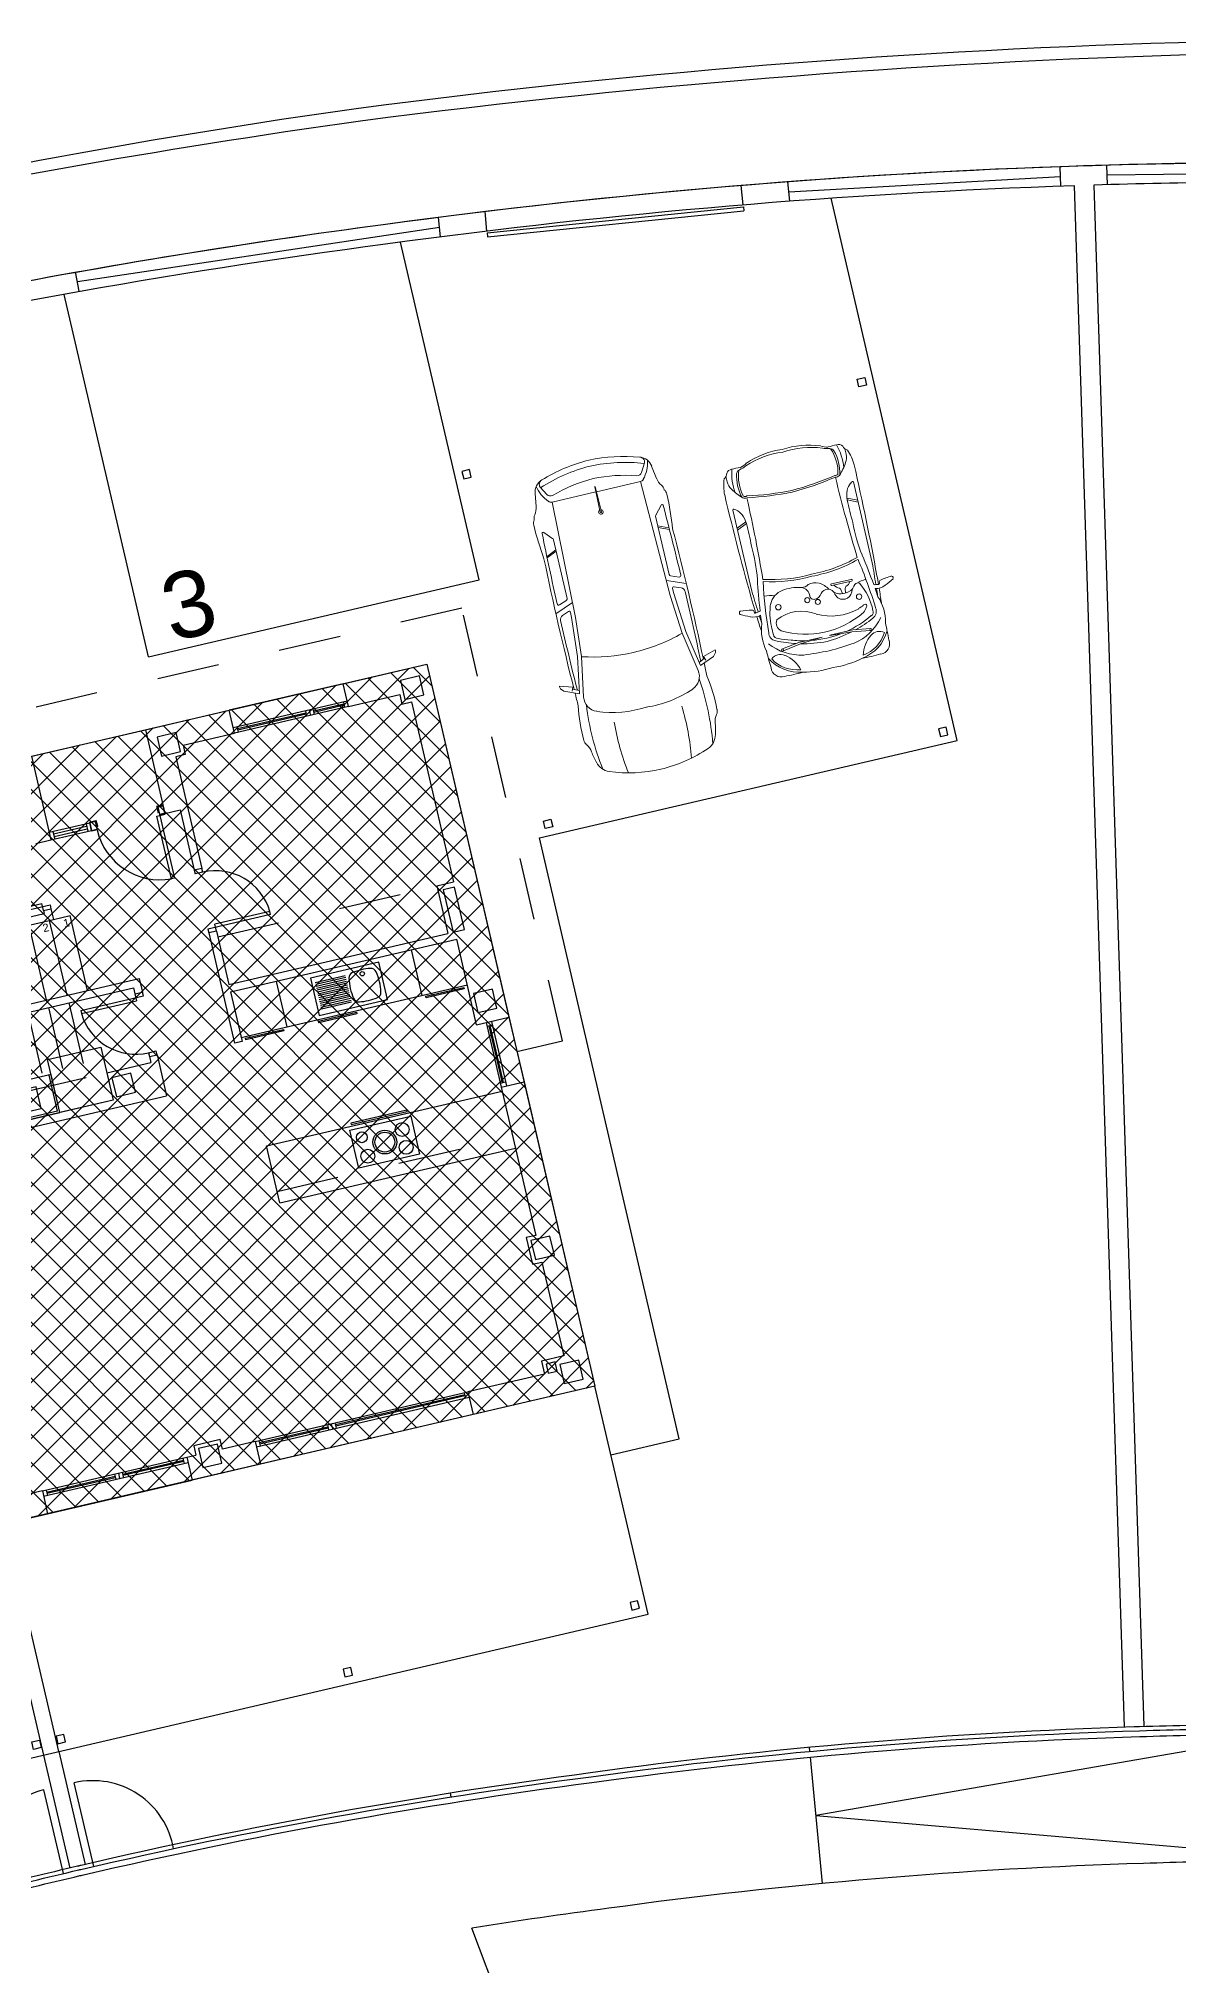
# Model space of a CAD drawing. Header units: millimetres. Extents: x 441061 to 442903, y 4515148 to 4515613.
# Drawn here: x 442386.462 to 442388.288, y 4515547.653 to 4515550.739 of the extents above; entities that cross this region are included whole.
import ezdxf
from ezdxf.enums import TextEntityAlignment as Align

# ---------------------------------------------------------------- set-up
doc = ezdxf.new("R2010")
doc.units = ezdxf.units.MM
doc.linetypes.add('CONTINUA', pattern=[0])
doc.linetypes.add('RAYITAS', pattern=[0.375, 0.25, -0.125])
for name, color, linetype in [('01_mono BAJA', 2, 'Continuous'), ('01_piscinas', 254, 'Continuous'), ('01_proyección', 4, 'RAYITAS'), ('01_ventanas', 2, 'Continuous')]:
    doc.layers.add(name, color=color, linetype=linetype)
doc.layers.add('01_muebles_B', color=254, linetype='Continuous', lineweight=5)
doc.styles.add('Estilo1', font='swissel.ttf')
doc.styles.add('NIEVES2', font='sanss___.ttf')

# ---------------------------------------------------------------- blocks, each defined once
blk = doc.blocks.new('A$C6A825EFA')
at = {"layer": '01_mono BAJA', "color": 254}
for p, q in [((10.5, 12.5, 0), (10.5, 11.4, 0)), ((10.5, 12.5, 0), (12, 12.5, 0)), ((12, 12.5, 0), (13.1, 12.5, 0)), ((12, 12.5, 0), (12, 11.4, 0)), ((13.1, 12.2, 0), (13.1, 12.5, 0)), ((14.6, 12.5, 0), (13.1, 12.5, 0)), ((14.6, 12.5, 0), (15.7, 12.5, 0)), ((14.6, 12.2, 0), (14.6, 12.5, 0)), ((15.7, 12.5, 0), (15.7, 7.855, 0)), ((12.425, 12.2, 0), (13.1, 12.2, 0)), ((12.425, 12.2), (12.425, 12.075)), ((14.6, 12.27, 0), (13.1, 12.27, 0)), ((14.6, 12.2, 0), (13.1, 12.2, 0)), ((13.15, 12.27, 0), (13.15, 12.2, 0)), ((14.05, 12.242, 0), (13.15, 12.242, 0)), ((14.05, 12.228, 0), (13.15, 12.228, 0)), ((14.05, 12.27, 0), (14.05, 12.2, 0)), ((14.1, 12.27, 0), (14.1, 12.2, 0)), ((14.15, 12.27, 0), (14.15, 12.2, 0)), ((14.55, 12.242, 0), (14.15, 12.242, 0)), ((14.55, 12.228, 0), (14.15, 12.228, 0)), ((14.55, 12.27, 0), (14.55, 12.2, 0)), ((14.6, 12.2, 0), (15.275, 12.2, 0)), ((15.275, 12.2), (15.275, 12.075)), ((15.325, 12.2, 0), (15.325, 12.125, 0)), ((15.325, 12.125, 0), (15.4, 12.125, 0)), ((12.3, 12.075, 0), (12.3, 10.606, 0)), ((12.425, 12.075), (12.3, 12.075)), ((15.275, 12.075), (15.4, 12.075)), ((15.4, 12.075, 0), (15.4, 9.705, 0)), ((10.3, 11.4, 0), (10.5, 11.4, 0)), ((10.5, 11.5, 0), (11.035, 11.5, 0)), ((10.5, 11.4, 0), (11.035, 11.4, 0)), ((10.55, 11.5, 0), (10.55, 11.4, 0)), ((10.55, 11.467, 0), (10.985, 11.467, 0)), ((10.55, 11.433, 0), (10.985, 11.433, 0)), ((10.985, 11.5, 0), (10.985, 11.4, 0)), ((11.035, 11.5, 0), (11.035, 11.4, 0)), ((11.105, 11.43, 0), (11.105, 11.4, 0)), ((11.12, 11.5, 0), (11.12, 11.44, 0)), ((11.915, 11.5, 0), (11.915, 11.44, 0)), ((11.93, 11.43, 0), (11.93, 11.4, 0)), ((11.99, 11.4, 0), (11.93, 11.4, 0)), ((12, 11.4, 0), (12.2, 11.4, 0)), ((12.2, 11.4, 0), (12.2, 10.606, 0)), ((9.476, 10.632, 0), (10.2, 10.632, 0)), ((10.2, 10.541, 0), (10.2, 10.632, 0)), ((8, 10.4, 0), (10.3, 10.4, 0)), ((8.025, 10.5, 0), (10.2, 10.5, 0)), ((9.476, 10.591, 0), (10.3, 10.591, 0)), ((9.98, 9.415, 0), (9.98, 10.4, 0)), ((10.2, 10.541, 0), (10.2, 10.5, 0)), ((10.2, 10.541, 0), (10.3, 10.541, 0)), ((10.25, 9.415, 0), (10.25, 10.4, 0)), ((10.3, 10.591, 0), (10.3, 10.541, 0)), ((10.3, 10.541, 0), (10.3, 10.4, 0)), ((10.3, 10.4, 0), (10.52, 10.4, 0)), ((10.52, 9.415, 0), (10.52, 10.4, 0)), ((12.3, 10.606, 0), (12.2, 10.606, 0)), ((12.2, 10.606, 0), (12.2, 10.556, 0)), ((12.3, 10.556, 0), (12.2, 10.556, 0)), ((12.3, 10.556, 0), (12.3, 10.606, 0)), ((13.024, 9.831, 0), (12.2, 9.831, 0)), ((12.2, 9.831, 0), (12.2, 9.781, 0)), ((12.2, 9.781, 0), (12.2, 8.33, 0)), ((12.3, 9.781, 0), (12.2, 9.781, 0)), ((12.3, 9.781, 0), (12.3, 9.872, 0)), ((13.024, 9.872, 0), (12.3, 9.872, 0)), ((12.3, 9.781, 0), (12.3, 9.08, 0)), ((13.024, 9.831, 0), (13.024, 9.872, 0)), ((15.18, 9.705, 0), (15.18, 9.08, 0)), ((15.18, 9.705, 0), (15.4, 9.705, 0)), ((8, 9.415, 0), (11.2, 9.415, 0)), ((11.2, 9.415, 0), (11.2, 9.235, 0)), ((11.2, 9.415, 0), (11.2, 9.235, 0)), ((8, 9.315, 0), (11.1, 9.315, 0)), ((10.376, 9.185, 0), (10.376, 9.144, 0)), ((10.376, 9.185, 0), (11.2, 9.185, 0)), ((10.376, 9.144, 0), (11.1, 9.144, 0)), ((11.1, 9.315, 0), (11.1, 9.235, 0)), ((11.1, 9.315, 0), (11.1, 9.235, 0)), ((11.1, 9.235, 0), (11.2, 9.235, 0)), ((11.1, 9.235, 0), (11.1, 9.144, 0)), ((11.2, 9.185, 0), (11.2, 9.235, 0)), ((12.3, 9.08, 0), (15.18, 9.08, 0)), ((12.3, 8.98, 0), (15.275, 8.98, 0)), ((12.3, 8.98, 0), (12.3, 8.33, 0)), ((12.9, 8.98, 0), (12.9, 8.38, 0)), ((13.338, 8.92, 0), (13.338, 8.43, 0)), ((14.238, 8.92, 0), (13.338, 8.92, 0)), ((14.238, 8.43, 0), (14.238, 8.92, 0)), ((14.675, 8.98, 0), (14.675, 8.38, 0)), ((15.275, 7.855, 0), (15.275, 8.98, 0)), ((13.779, 8.85, 0), (13.383, 8.85, 0)), ((13.779, 8.825, 0), (13.383, 8.825, 0)), ((13.779, 8.8, 0), (13.383, 8.8, 0)), ((13.779, 8.775, 0), (13.383, 8.775, 0)), ((13.779, 8.75, 0), (13.383, 8.75, 0)), ((13.779, 8.725, 0), (13.383, 8.725, 0)), ((13.779, 8.7, 0), (13.383, 8.7, 0)), ((13.779, 8.675, 0), (13.383, 8.675, 0)), ((13.779, 8.65, 0), (13.383, 8.65, 0)), ((9.795, 7.995, 0), (9.795, 8.47, 0)), ((11.1, 8.46, 0), (11.1, 8.41, 0)), ((11.1, 8.46, 0), (11.2, 8.46, 0)), ((11.1, 8.41, 0), (11.1, 8.33, 0)), ((11.1, 8.41, 0), (11.2, 8.41, 0)), ((11.2, 8.41, 0), (11.2, 8.46, 0)), ((11.2, 8.41, 0), (11.2, 7.87, 0)), ((13.338, 8.43, 0), (14.238, 8.43, 0)), ((13.779, 8.625, 0), (13.383, 8.625, 0)), ((13.779, 8.6, 0), (13.383, 8.6, 0)), ((13.779, 8.575, 0), (13.383, 8.575, 0)), ((13.779, 8.55, 0), (13.383, 8.55, 0)), ((13.779, 8.525, 0), (13.383, 8.525, 0)), ((13.779, 8.5, 0), (13.383, 8.5, 0)), ((10.52, 8.33, 0), (11.1, 8.33, 0)), ((10.52, 8.33, 0), (10.52, 7.97, 0)), ((12.3, 8.33, 0), (12.2, 8.33, 0)), ((12.3, 8.38, 0), (15.275, 8.38, 0)), ((10.52, 7.97, 0), (8.025, 7.97, 0)), ((9.795, 7.995, 0), (8.925, 7.995, 0)), ((7.975, 7.87, 0), (11.2, 7.87, 0)), ((15.275, 7.855, 0), (15.7, 7.855, 0)), ((15.4, 7.855, 0), (15.4, 7.005, 0)), ((15.47, 7.805, 0), (15.4, 7.805, 0)), ((15.428, 7.055, 0), (15.428, 7.805, 0)), ((15.442, 7.055, 0), (15.442, 7.805, 0)), ((15.47, 7.855, 0), (15.47, 7.005, 0)), ((15.7, 7.855, 0), (15.7, 7.005, 0)), ((12.3, 6.955, 0), (15.4, 6.955, 0)), ((12.3, 6.205, 0), (12.3, 6.955, 0)), ((15.47, 7.055, 0), (15.4, 7.055, 0)), ((15.4, 7.005, 0), (15.7, 7.005, 0)), ((15.4, 7.005, 0), (15.4, 5.055, 0)), ((15.7, 7.005, 0), (15.7, 3, 0)), ((12.3, 6.205, 0), (15.4, 6.205, 0)), ((15.4, 4.705, 0), (15.4, 3.47, 0)), ((15.4, 3.47, 0), (15.105, 3.47, 0)), ((15.105, 3.47, 0), (15.105, 3.3, 0)), ((8.5, 3.3, 0), (8.145, 3.3, 0)), ((8.5, 3.3, 0), (10.4, 3.3, 0)), ((8.5, 3.3, 0), (8.5, 3, 0)), ((8.5, 3.23, 0), (10.4, 3.23, 0)), ((8.55, 3.3, 0), (8.55, 3.23, 0)), ((8.55, 3.272, 0), (9.45, 3.272, 0)), ((8.55, 3.258, 0), (9.45, 3.258, 0)), ((9.45, 3.3, 0), (9.45, 3.23, 0)), ((9.5, 3.3, 0), (9.5, 3.23, 0)), ((9.55, 3.3, 0), (9.55, 3.23, 0)), ((10.35, 3.272, 0), (9.55, 3.272, 0)), ((10.35, 3.258, 0), (9.55, 3.258, 0)), ((10.35, 3.3, 0), (10.35, 3.23, 0)), ((10.4, 3.3, 0), (10.4, 3, 0)), ((10.4, 3.3, 0), (10.52, 3.3, 0)), ((11.3, 3.3, 0), (10.87, 3.3, 0)), ((11.3, 3.3, 0), (11.3, 3, 0)), ((11.3, 3.3, 0), (14.1, 3.3, 0)), ((11.3, 3.23, 0), (14.1, 3.23, 0)), ((11.35, 3.3, 0), (11.35, 3.23, 0)), ((11.35, 3.272, 0), (12.25, 3.272, 0)), ((11.35, 3.258, 0), (12.25, 3.258, 0)), ((12.25, 3.3, 0), (12.25, 3.23, 0)), ((12.3, 3.3, 0), (12.3, 3.23, 0)), ((12.35, 3.3, 0), (12.35, 3.23, 0)), ((14.05, 3.272, 0), (12.35, 3.272, 0)), ((14.05, 3.258, 0), (12.35, 3.258, 0)), ((14.05, 3.3, 0), (14.05, 3.23, 0)), ((15.105, 3.3, 0), (14.1, 3.3, 0)), ((14.1, 3.3, 0), (14.1, 3, 0)), ((7.2, 3, 0), (8.5, 3, 0)), ((7.75, 0, 0), (7.75, 3, 0)), ((7.95, 0, 0), (7.95, 3, 0)), ((8.5, 3, 0), (10.4, 3, 0)), ((11.3, 3, 0), (10.4, 3, 0)), ((14.1, 3, 0), (11.3, 3, 0)), ((15.7, 3, 0), (14.1, 3, 0)), ((15.7, 0, 0), (15.7, 3)), ((0, 0, 0), (15.7, 0, 0))]:
    blk.add_line(p, q, dxfattribs=at)
for points in [[(12.125, 12.125), (12.375, 12.125), (12.375, 12.375), (12.125, 12.375), (12.125, 12.125)], [(15.325, 12.125), (15.575, 12.125), (15.575, 12.375), (15.325, 12.375), (15.325, 12.125)], [(10.57, 8.005), (10.82, 8.005), (10.82, 8.255), (10.57, 8.255), (10.57, 8.005)], [(15.325, 8.005), (15.575, 8.005), (15.575, 8.255), (15.325, 8.255), (15.325, 8.005)], [(15.325, 4.755), (15.575, 4.755), (15.575, 5.005), (15.325, 5.005), (15.325, 4.755)], [(10.57, 3.125), (10.82, 3.125), (10.82, 3.375), (10.57, 3.375), (10.57, 3.125)], [(15.325, 3.125), (15.575, 3.125), (15.575, 3.375), (15.325, 3.375), (15.325, 3.125)], [(11.835, 0.2), (11.735, 0.2), (11.735, 0.1), (11.835, 0.1)]]:
    blk.add_lwpolyline(points, close=True, dxfattribs=at)
at = {"layer": '01_mono BAJA', "color": 254, "elevation": 0}
for points in [[(11.12, 11.51), (11.12, 11.5), (11.035, 11.5), (11.035, 11.51)], [(11.105, 11.4), (11.105, 11.39), (11.035, 11.39), (11.035, 11.4)], [(11.12, 11.44), (11.12, 11.43), (11.105, 11.43), (11.105, 11.44)], [(11.93, 11.39), (11.93, 10.565), (11.89, 10.565), (11.89, 11.39)], [(11.915, 11.51), (11.915, 11.5), (12, 11.5), (12, 11.51)], [(11.915, 11.44), (11.915, 11.43), (11.93, 11.43), (11.93, 11.44)], [(11.93, 11.4), (12, 11.4), (12, 11.5), (11.93, 11.5)], [(11.93, 11.4), (11.93, 11.39), (12, 11.39), (12, 11.4)], [(15.4, 9.635), (15.25, 9.635), (15.25, 9.08), (15.4, 9.08)], [(10.52, 8.67), (10.52, 7.97), (9.82, 7.97), (9.82, 8.67)], [(9.82, 8.47), (8.9, 8.47), (8.9, 7.97), (9.82, 7.97)], [(9.596, 8.363), (9.124, 8.363), (9.124, 8.077), (9.596, 8.077)], [(12.85, 8.36), (12.85, 8.34), (12.35, 8.34), (12.35, 8.36)], [(13.813, 8.36), (13.813, 8.34), (13.313, 8.34), (13.313, 8.36)], [(15.222, 8.36), (15.222, 8.34), (14.722, 8.34), (14.722, 8.36)], [(13.42, 6.975), (14.155, 6.975), (14.155, 6.995), (13.42, 6.995)], [(14.187, 6.408), (13.387, 6.408), (13.388, 6.908), (14.188, 6.908)], [(15.275, 3.42), (15.155, 3.42), (15.155, 3.3), (15.275, 3.3)], [(7.64, 0.2), (7.74, 0.2), (7.74, 0.1), (7.64, 0.1)], [(8.06, 0.2), (7.96, 0.2), (7.96, 0.1), (8.06, 0.1)], [(15.61, 0.2), (15.51, 0.2), (15.51, 0.1), (15.61, 0.1)]]:
    blk.add_lwpolyline(points, close=True, dxfattribs=at)
for points in [[(11.035, 11.4), (11.035, 11.5)], [(11.105, 11.5), (11.105, 11.4)], [(15.4, 5.055), (15.275, 5.055), (15.275, 4.705), (15.4, 4.705)]]:
    blk.add_lwpolyline(points, dxfattribs=at)
at = {"layer": '01_mono BAJA', "color": 254}
blk.add_lwpolyline([(10.87, 3.3), (10.87, 3.425), (10.52, 3.425), (10.52, 3.3)], dxfattribs=at)
for centre, radius in [((13.996, 8.825, 0), 0.0275), ((13.515, 6.785, 0), 0.0693), ((13.788, 6.658, 0), 0.152), ((13.788, 6.658, 0), 0.127), ((14.04, 6.765, 0), 0.089), ((13.535, 6.531, 0), 0.089), ((14.04, 6.531, 0), 0.089)]:
    blk.add_circle(centre, radius, dxfattribs=at)
for centre, radius, start, end in [((11.932, 11.391, 0), 0.827, 180.0495, 267.1144), ((12.3, 9.831, 0), 0.725, 3.2758, 90), ((11.1, 9.185, 0), 0.725, 183.2758, 270), ((14.554, 8.675, 0), 0.75, 169.8852, 190.1148), ((13.889, 8.794, 0), 0.075, 99.0787, 169.8852), ((13.996, 8.127, 0), 0.75, 80.9213, 99.0787), ((14.102, 8.794, 0), 0.075, 10.1148, 80.9213), ((13.438, 8.675, 0), 0.75, 349.8852, 10.1148), ((13.889, 8.557, 0), 0.075, 190.1148, 260.9213), ((13.996, 9.223, 0), 0.75, 260.9213, 279.0787), ((14.102, 8.557, 0), 0.075, 279.0787, 349.8852)]:
    blk.add_arc(centre, radius, start, end, dxfattribs=at)
at = {"layer": '01_proyección', "color": 120, "ltscale": 0.25}
for p, q in [((12.3, 9.705, 0), (15.18, 9.705, 0)), ((9.71, 9.315, 0), (9.71, 8.33, 0)), ((9.98, 9.315, 0), (9.98, 8.33, 0)), ((10.25, 9.315, 0), (10.25, 8.33, 0)), ((10.25, 8.33, 0), (8.025, 8.33, 0)), ((12.3, 6.355, 0), (15.4, 6.355, 0))]:
    blk.add_line(p, q, dxfattribs=at)
at = {"layer": '01_proyección', "color": 120, "ltscale": 0.25, "elevation": 0}
blk.add_lwpolyline([(15.7, 7.405), (16.3, 7.405), (16.3, 13.1), (-0.6, 13.1), (-0.6, 7.405), (0, 7.405)], dxfattribs=at)
at = {"layer": '01_mono BAJA', "color": 254, "style": 'NIEVES2'}
for s, p in [('2', (10.181, 10.268, 0)), ('1', (10.451, 10.268, 0))]:
    blk.add_text(s, height=0.103, rotation=0, dxfattribs=at).set_placement(p, align=Align.CENTER)
blk = doc.blocks.new('A$C0D711DC8')
at = {"layer": '01_muebles_B', "color": 254}
for p, q in [((10.733, 9.894), (9.764, 9.894)), ((10.493, 9.894), (10.545, 9.776)), ((10.515, 9.894), (10.567, 9.778)), ((9.004, 9.693), (9.038, 9.48)), ((9.056, 9.495), (9.026, 9.699)), ((9.038, 9.48), (9.054, 9.218)), ((9.056, 9.218), (9.056, 9.495)), ((9.054, 9.218), (9.056, 9.218)), ((9.038, 8.865), (9.054, 9.127)), ((9.054, 9.127), (9.056, 9.127)), ((9.056, 9.127), (9.056, 8.851)), ((9.004, 8.652), (9.038, 8.865)), ((9.056, 8.851), (9.026, 8.647)), ((9.546, 8.827), (9.494, 8.834)), ((9.546, 8.878), (9.495, 8.871)), ((9.614, 8.734), (9.614, 8.97)), ((9.634, 8.734), (9.634, 8.97)), ((10.493, 8.452), (10.545, 8.569)), ((10.515, 8.452), (10.567, 8.567)), ((10.733, 8.452), (9.764, 8.452))]:
    blk.add_line(p, q, dxfattribs=at)
for centre, radius in [((9.014, 9.701), 0.0121), ((9.51, 9.635), 0.0319), ((9.514, 9.288), 0.0297), ((9.466, 9.173), 0.0297), ((9.014, 8.645), 0.0121), ((9.417, 8.691), 0.0319)]:
    blk.add_circle(centre, radius, dxfattribs=at)
for centre, radius, start, end in [((8.829, 9.758), 0.121, 83.4929, 184.381), ((9.185, 9.462), 0.48, 118.4979, 171.6974), ((9.122, 5.315), 4.571, 90.9016, 93.5003), ((9.178, 9.352), 0.549, 69.8978, 103.4423), ((9.94, 2.874), 7.047, 93.9115, 95.3212), ((9.619, 9.904), 0.16, 152.3452, 197.1649), ((10.167, 9.714), 0.738, 149.7434, 158.9846), ((9.518, 9.909), 0.0131, 69.95, 178.3297), ((9.777, 9.927), 0.273, 183.7214, 196.1025), ((9.94, 2.874), 7.047, 92.7044, 93.5361), ((10.975, -10.424), 20.353, 93.4112, 94.1277), ((9.525, 9.945), 0.0232, 265.4824, 347.7447), ((9.544, 10.069), 0.023, 23.336, 131.4157), ((8.51, 10.147), 1.058, 348.7131, 356.2571), ((10.995, -17.873), 27.82, 90.1403, 92.8584), ((10.691, 9.894), 0.0501, 315.174, 347.3096), ((10.732, 9.885), 0.00831, 343.0311, 79.2932), ((10.906, 9.364), 0.584, 69.532, 87.9675), ((11.059, 9.742), 0.141, 86.8457, 126.696), ((11.101, 8.862), 1.022, 88.2888, 91.9327), ((11.185, 9.948), 0.0842, 206.7402, 257.6517), ((10.942, 9.629), 2.236, 176.9311, 182.7066), ((9.142, 9.497), 0.403, 119.7279, 173.0139), ((8.653, 9.896), 0.361, 284.3027, 324.7225), ((9.503, 9.367), 0.611, 128.6532, 169.9617), ((8.847, 9.764), 0.126, 322.6544, 41.1658), ((10.509, 9.106), 1.518, 154.798, 163.8884), ((9.975, 9.34), 0.903, 155.1761, 164.735), ((10.144, 9.165), 1.038, 151.121, 207.6483), ((9.226, 9.718), 0.0964, 77.7254, 158.9302), ((9.211, 9.707), 0.057, 88.7397, 167.4182), ((9.265, 9.038), 0.727, 86.5634, 94.2004), ((9.314, 9.595), 0.107, 57.3841, 137.6524), ((8.819, 3.701), 6.126, 80.3818, 85.9978), ((9.306, 9.064), 0.701, 67.8757, 89.7559), ((8.958, 9.487), 0.459, 324.9496, 25.463), ((8.751, 3.271), 6.625, 83.7996, 84.6711), ((10.975, -10.424), 20.353, 94.2603, 94.5093), ((8.751, 3.271), 6.625, 80.1778, 83.3742), ((9.473, 9.516), 0.219, 7.735, 63.719), ((9.165, 9.803), 0.511, 341.8582, 355.871), ((11.471, 9.253), 1.7, 163.325, 182.6992), ((11.496, 9.248), 1.7, 163.325, 182.5468), ((12.246, 53.159), 43.488, 266.8642, 267.4858), ((10.175, 11.66), 1.884, 261.0449, 273.0528), ((10.459, 15.409), 5.634, 268.1287, 270.8789), ((12.021, 70.959), 61.269, 268.42618, 268.89057), ((10.529, 10.11), 0.334, 272.7892, 291.8342), ((10.573, 9.974), 0.192, 294.6989, 323.0283), ((14.417, 9.048), 3.64, 169.6671, 178.0415), ((14.417, 9.048), 3.62, 169.6671, 178.0415), ((10.894, 9.715), 0.0607, 143.7564, 193.2967), ((11.29, 9.332), 0.611, 121.0895, 136.7388), ((10.991, 9.25), 0.526, 73.7001, 105.481), ((10.903, 9.711), 0.0495, 146.1855, 196.1005), ((10.991, 9.25), 0.505, 69.1925, 104.8598), ((11.01, 9.2), 0.627, 72.4585, 97.9913), ((11.113, 9.698), 0.062, 14.8998, 65.8723), ((11.135, 9.81), 0.0644, 351.2386, 60.1485), ((11.473, 9.762), 0.303, 189.085, 205.7225), ((10.241, 9.772), 0.959, 355.5054, 1.6982), ((11.352, 9.713), 0.156, 186.0058, 219.1392), ((9.808, 9.261), 1.13, 166.1566, 184.4621), ((17.649, 8.764), 8.777, 175.3636, 177.3327), ((10.509, 9.106), 1.518, 165.717, 177.48), ((10.25, 9.166), 1.218, 160.2257, 168.6391), ((9.185, 9.47), 0.511, 343.3936, 8.525), ((10.256, 9.278), 1.007, 354.015, 20.5105), ((10.287, 9.262), 1.007, 354.9224, 20.5105), ((10.25, 9.166), 1.218, 171.2453, 188.5682), ((9.904, 8.914), 0.65, 151.4841, 196.6746), ((9.552, 9.202), 0.047, 86.7847, 183.1724), ((9.566, 9.362), 0.114, 263.9035, 340.5155), ((9.771, 9.295), 0.101, 164.9008, 216.3288), ((9.538, 9.188), 0.158, 330.3363, 17.3801), ((9.808, 9.085), 1.13, 175.5379, 193.8434), ((17.649, 9.581), 8.777, 182.6673, 184.6364), ((10.509, 9.239), 1.518, 182.52, 194.283), ((9.6, 9.197), 0.0954, 178.5946, 241.3055), ((9.492, 9.055), 0.098, 279.5997, 343.5492), ((9.498, 9.044), 0.0889, 349.0142, 50.9794), ((9.424, 9.265), 0.296, 301.9645, 328.2937), ((9.624, 8.97), 0.0104, 0, 180), ((11.471, 9.093), 1.7, 177.3008, 196.675), ((11.496, 9.097), 1.7, 177.4532, 196.675), ((14.417, 9.297), 3.64, 181.9585, 190.3329), ((14.417, 9.297), 3.62, 181.9585, 190.3329), ((10.256, 9.068), 1.007, 339.4895, 5.985), ((10.287, 9.084), 1.007, 339.4895, 5.0776), ((10.942, 8.716), 2.236, 177.2934, 183.0689), ((9.185, 8.884), 0.48, 188.3026, 241.5021), ((9.142, 8.849), 0.403, 186.9861, 240.2721), ((8.653, 8.449), 0.361, 35.2775, 75.6973), ((9.503, 8.978), 0.611, 190.0383, 231.3468), ((10.509, 9.239), 1.518, 196.1116, 205.202), ((10.25, 9.166), 1.218, 191.3609, 207.4845), ((9.528, 8.859), 0.101, 101.4545, 181.9236), ((9.525, 8.854), 0.0985, 178.6673, 249.1293), ((9.426, 8.595), 0.178, 39.093, 68.893), ((9.686, 8.849), 0.193, 142.3155, 213.2169), ((9.543, 8.902), 0.0241, 275.7304, 333.0283), ((9.543, 8.803), 0.0241, 26.9717, 84.2696), ((9.665, 8.855), 0.106, 119.0162, 160.5033), ((9.665, 8.849), 0.106, 199.4967, 240.9838), ((8.829, 8.587), 0.121, 175.619, 276.5071), ((8.847, 8.581), 0.126, 318.8342, 37.3456), ((9.226, 8.628), 0.0964, 201.0698, 282.2746), ((9.215, 8.619), 0.0486, 198.7488, 279.3616), ((9.25, 9.243), 0.672, 267.6901, 298.2478), ((9.346, 8.77), 0.149, 215.4424, 244.8998), ((8.819, 14.644), 6.126, 274.0022, 279.6182), ((9.507, 8.785), 0.232, 194.2372, 212.2618), ((9.299, 8.649), 0.0212, 220.8304, 310.3789), ((9.285, 8.645), 0.0299, 337.3586, 32.1758), ((8.751, 15.074), 6.625, 276.6258, 279.8222), ((9.532, 8.677), 0.0451, 325.113, 43.0643), ((9.161, 8.546), 0.436, 2.9924, 17.9381), ((9.624, 8.734), 0.0104, 180, 0), ((12.246, -34.814), 43.488, 92.5142, 93.1358), ((10.175, 6.685), 1.884, 86.9472, 98.9551), ((10.459, 2.936), 5.634, 89.1211, 91.8713), ((12.021, -52.613), 61.269, 91.10943, 91.57382), ((10.529, 8.236), 0.334, 68.1658, 87.2108), ((10.573, 8.372), 0.192, 36.9717, 65.3011), ((10.894, 8.63), 0.0607, 166.7033, 216.2436), ((11.29, 9.013), 0.611, 223.2612, 238.9105), ((10.991, 9.095), 0.526, 254.519, 286.2999), ((10.903, 8.634), 0.0495, 163.8995, 213.8145), ((10.991, 9.095), 0.505, 255.1402, 290.8075), ((11.01, 9.145), 0.627, 262.0087, 287.5415), ((11.113, 8.647), 0.062, 294.1277, 345.1002), ((11.135, 8.535), 0.0644, 299.8515, 8.7614), ((11.473, 8.583), 0.303, 154.2775, 170.915), ((11.352, 8.632), 0.156, 140.8608, 173.9942), ((10.241, 8.573), 0.959, 358.3018, 4.4946), ((9.122, 13.031), 4.571, 266.4997, 269.0984), ((9.178, 8.993), 0.549, 256.5577, 290.1022), ((9.94, 15.472), 7.047, 264.6788, 266.0885), ((8.751, 15.074), 6.625, 275.3289, 276.2004), ((10.975, 28.769), 20.353, 265.4907, 265.7397), ((9.619, 8.441), 0.16, 162.8351, 207.6548), ((10.167, 8.631), 0.738, 201.0154, 210.2566), ((9.777, 8.418), 0.273, 163.8975, 176.2786), ((9.518, 8.436), 0.0131, 181.6703, 290.05), ((9.94, 15.472), 7.047, 266.4639, 267.2956), ((10.975, 28.769), 20.353, 265.8723, 266.5888), ((9.525, 8.401), 0.0232, 12.2553, 94.5176), ((8.51, 8.199), 1.058, 3.7429, 11.2869), ((10.995, 36.219), 27.82, 267.1416, 269.8597), ((10.691, 8.451), 0.0501, 12.6904, 44.826), ((10.732, 8.46), 0.00831, 280.7068, 16.9689), ((10.906, 8.982), 0.584, 272.0325, 290.468), ((11.059, 8.603), 0.141, 233.304, 273.1543), ((11.101, 9.484), 1.022, 268.0673, 271.7112), ((11.185, 8.397), 0.0842, 102.3483, 153.2598), ((9.544, 8.277), 0.023, 228.5843, 336.664)]:
    blk.add_arc(centre, radius, start, end, dxfattribs=at)
blk = doc.blocks.new('A$C392252A0')
at = {"layer": '01_muebles_B', "color": 254}
for p, q in [((10.715, 8.129), (10.705, 8.127)), ((10.705, 8.127), (10.752, 7.979)), ((10.738, 8.124), (10.715, 8.129)), ((10.775, 8.091), (10.738, 8.124)), ((10.846, 7.92), (10.775, 8.091)), ((8.605, 7.917), (8.455, 7.893)), ((9.019, 7.811), (8.92, 7.9)), ((9.201, 7.926), (9.149, 7.807)), ((9.219, 7.928), (9.166, 7.807)), ((9.784, 7.911), (9.748, 7.818)), ((9.876, 7.976), (9.791, 7.758)), ((9.913, 7.908), (9.882, 7.828)), ((10.418, 7.844), (10.846, 7.92)), ((10.43, 7.798), (10.894, 7.881)), ((10.752, 7.979), (10.798, 7.995)), ((10.773, 7.987), (10.809, 7.914)), ((8.499, 7.763), (8.397, 7.82)), ((8.599, 7.726), (9.971, 7.763)), ((8.599, 7.725), (8.599, 7.201)), ((9.731, 7.807), (9.031, 7.807)), ((9.898, 7.807), (9.958, 7.808)), ((10.418, 7.844), (9.958, 7.808)), ((10.43, 7.798), (9.971, 7.763)), ((8.839, 7.203), (8.537, 7.2)), ((8.537, 7.2), (8.537, 7.193)), ((8.839, 7.19), (8.537, 7.193)), ((8.599, 6.669), (8.599, 7.193)), ((8.499, 6.631), (8.397, 6.573)), ((8.599, 6.668), (9.971, 6.631)), ((9.019, 6.582), (8.92, 6.494)), ((9.731, 6.587), (9.031, 6.587)), ((9.201, 6.468), (9.149, 6.587)), ((9.219, 6.466), (9.166, 6.587)), ((9.784, 6.482), (9.748, 6.576)), ((9.876, 6.418), (9.791, 6.636)), ((9.913, 6.486), (9.882, 6.565)), ((9.898, 6.587), (9.958, 6.585)), ((10.418, 6.55), (9.958, 6.585)), ((10.43, 6.596), (9.971, 6.631)), ((10.418, 6.55), (10.846, 6.473)), ((10.43, 6.596), (10.894, 6.512)), ((8.605, 6.476), (8.455, 6.5)), ((10.705, 6.267), (10.752, 6.414)), ((10.775, 6.303), (10.738, 6.27)), ((10.752, 6.414), (10.798, 6.398)), ((10.773, 6.407), (10.809, 6.48)), ((10.846, 6.473), (10.775, 6.303)), ((10.715, 6.265), (10.705, 6.267)), ((10.738, 6.27), (10.715, 6.265))]:
    blk.add_line(p, q, dxfattribs=at)
for centre, radius, start, end in [((8.474, 7.733), 0.162, 96.7804, 161.7197), ((8.295, 7.436), 0.435, 49.0196, 78.8841), ((8.586, 8.093), 0.177, 275.9895, 308.6871), ((8.751, 7.888), 0.086, 87.4739, 128.6871), ((8.808, 7.907), 0.086, 87.4739, 128.6871), ((8.809, 4.809), 3.183, 82.5975, 89.9397), ((8.929, 7.908), 0.0124, 91.7937, 220.4777), ((10.022, -29.576), 37.513, 90.3882, 91.6701), ((10.099, -28.508), 36.485, 88.9288, 91.3819), ((9.768, 7.918), 0.0177, 338.7209, 90.3882), ((9.963, 7.889), 0.0531, 90.2143, 158.7209), ((10.099, -28.508), 36.45, 88.8997, 90.2143), ((10.099, -28.508), 36.485, 88.6181, 88.8592), ((10.925, 7.707), 0.177, 21.0532, 100.1701), ((11.3, 6.178), 1.816, 87.2886, 100.1742), ((11.313, 4.914), 2.974, 81.2806, 96.1737), ((11.389, 7.907), 0.086, 51.3129, 92.5261), ((11.554, 8.112), 0.177, 231.3129, 264.0105), ((11.467, 7.285), 0.654, 72.0531, 84.0105), ((11.619, 7.711), 0.203, 22.7994, 75.9629), ((10.216, 7.155), 1.997, 161.6598, 178.7983), ((10.242, 7.158), 1.952, 160.298, 178.865), ((8.375, 7.769), 0.0561, 66.6468, 164.8738), ((10.276, 7.152), 1.836, 162.6109, 178.6018), ((8.473, 7.717), 0.0531, 342.7058, 60.706), ((8.545, 7.725), 0.0531, 0, 49.0196), ((9.031, 7.824), 0.0177, 228.3547, 270), ((9.731, 7.824), 0.0177, 270, 338.7209), ((9.897, 7.823), 0.0159, 158.7209, 271.5074), ((8.43, 7.197), 2.089, 0, 16.7318), ((9.874, 7.302), 1.304, 355.3559, 21.0532), ((10.262, 7.197), 1.654, 0, 21.006), ((11.437, 4.633), 2.974, 81.5863, 93.456), ((10.216, 7.239), 1.997, 181.2017, 198.3402), ((10.242, 7.236), 1.952, 181.135, 199.702), ((10.276, 7.242), 1.836, 181.3982, 197.3891), ((8.839, 7.197), 0.0267, 193.7603, 166.2397), ((8.839, 7.197), 0.00662, 270, 90), ((8.43, 7.197), 2.089, 343.2682, 0), ((9.874, 7.091), 1.304, 338.9468, 4.6441), ((10.262, 7.197), 1.654, 338.994, 0), ((11.437, 9.761), 2.974, 266.544, 278.4137), ((8.474, 6.661), 0.162, 198.2803, 263.2196), ((8.375, 6.625), 0.0561, 195.1262, 293.3532), ((8.295, 6.957), 0.435, 281.1159, 310.9804), ((8.473, 6.677), 0.0531, 299.294, 17.2942), ((8.545, 6.669), 0.0531, 310.9804, 0), ((9.031, 6.569), 0.0177, 90, 131.6453), ((9.731, 6.569), 0.0177, 21.2791, 90), ((9.897, 6.571), 0.0159, 88.4926, 201.2791), ((10.925, 6.686), 0.177, 259.8299, 338.9468), ((11.313, 9.479), 2.974, 263.8263, 278.7194), ((11.619, 6.682), 0.203, 284.0371, 337.2006), ((8.586, 6.3), 0.177, 51.3129, 84.0105), ((8.751, 6.506), 0.086, 231.3129, 272.5261), ((8.808, 6.487), 0.086, 231.3129, 272.5261), ((8.809, 9.584), 3.183, 270.0603, 277.4025), ((8.929, 6.486), 0.0124, 139.5223, 268.2063), ((10.022, 43.97), 37.513, 268.3299, 269.6118), ((10.099, 42.902), 36.485, 268.6181, 271.0712), ((9.768, 6.476), 0.0177, 269.6118, 21.2791), ((9.963, 6.505), 0.0531, 201.2791, 269.7857), ((10.099, 42.902), 36.45, 269.7857, 271.1003), ((10.099, 42.902), 36.485, 271.1408, 271.3819), ((11.3, 8.215), 1.816, 259.8258, 272.7114), ((11.389, 6.487), 0.086, 267.4739, 308.6871), ((11.554, 6.282), 0.177, 95.9895, 128.6871), ((11.467, 7.108), 0.654, 275.9895, 287.9469)]:
    blk.add_arc(centre, radius, start, end, dxfattribs=at)
blk = doc.blocks.new('A$C21391103')
at = {"layer": '01_piscinas'}
for p, q in [((155.231, 118.771), (155.205, 119.02)), ((155.218, 118.893), (158.697, 119.088)), ((158.701, 118.963), (158.693, 119.213)), ((159.301, 118.982), (159.293, 119.232)), ((159.297, 119.107), (161.769, 119.142)), ((154.632, 118.723), (154.607, 118.972)), ((157.376, 111.859), (155.758, 118.808)), ((159.517, 99.224), (158.876, 118.969)), ((159.126, 118.977), (159.767, 99.232)), ((150.754, 118.315), (150.728, 118.563)), ((151.349, 118.389), (151.324, 118.637)), ((151.352, 118.364), (154.635, 118.698)), ((151.357, 118.314), (154.64, 118.649)), ((154.635, 118.698), (154.64, 118.649)), ((146.102, 117.741), (150.741, 118.437)), ((151.352, 118.364), (151.357, 118.314)), ((151.249, 113.919), (150.241, 118.246)), ((146.125, 117.618), (146.078, 117.864)), ((147.013, 112.932), (145.931, 117.577)), ((147.013, 112.932), (151.249, 113.919)), ((152.02, 110.612), (157.376, 111.859)), ((153.813, 102.913), (152.02, 110.612)), ((152.936, 102.709), (153.813, 102.913)), ((155.487, 98.908, 0), (155.483, 98.957)), ((155.647, 97.215, 0), (155.494, 98.833, 0)), ((145.921, 97.342), (145.671, 98.414)), ((146.31, 97.433), (146.061, 98.505)), ((150.89, 98.324, 0), (150.882, 98.372)), ((154.498, 87.74, 0), (151.156, 96.644, 0))]:
    blk.add_line(p, q, dxfattribs=at)
for points in [[(89.184, 103.378), (99.579, 106.377), (103.268, 107.423), (105.948, 108.215), (115.617, 111.08), (122.718, 113.156), (131.037, 115.555, -0.017052), (142.061, 118.562, -0.020922), (149.674, 119.96, -0.027056), (160.914, 120.824, -0.015663)], [(160.925, 120.663, 0.025858), (149.729, 119.798, 0.017876), (142.07, 118.439, 0.01262), (131.089, 115.419), (122.721, 112.991), (115.656, 110.914), (114.687, 110.626), (106.945, 108.338), (105.949, 108.056), (103.269, 107.265), (99.637, 106.223), (89.221, 103.236)], [(160.845, 119.262, 0.031319), (150.017, 118.468, 0.030707), (139.548, 116.431, -0.006248), (131.379, 114.082), (122.895, 111.601), (110.538, 107.95), (106.545, 106.773), (100.69, 105.108), (89.546, 101.891), (83.593, 100.163), (79.63, 99.025), (73.389, 97.196), (68.433, 95.744), (62.592, 94.121, 0.23097), (58.136, 90.485, 0.210232), (57.927, 84.854, 0.027042), (58.536, 83.531), (59.924, 81.237), (61.797, 78.155), (63.357, 75.518), (68.095, 67.592), (72.33, 60.552), (77.116, 52.571), (82.132, 44.181)], [(78.444, 98.423), (89.005, 80.765), (89.18, 80.815), (95.147, 82.547), (101.647, 84.424), (106.238, 85.749), (112.147, 87.43), (116.245, 88.638), (116.682, 88.766), (128.575, 92.281), (131.649, 93.179), (131.692, 93.192), (136.871, 94.706, 0.005834), (144.95, 97.027, -0.002251), (145.534, 97.172, -0.002318), (146.134, 97.315, -0.000235), (146.15, 97.319, -0.000109), (146.178, 97.325, -0.024812), (152.694, 98.509, -0.026464), (159.714, 99.097, -0.005162), (161.089, 99.126, -0.022761), (169.405, 98.831), (174.432, 98.525), (190.389, 97.553)], [(78.519, 98.445), (89.04, 80.853), (89.159, 80.887), (95.126, 82.619), (101.626, 84.496), (106.217, 85.821), (112.127, 87.502), (116.224, 88.709), (116.66, 88.838), (128.554, 92.353), (131.628, 93.251), (131.67, 93.264), (136.85, 94.779, 0.005835), (144.93, 97.099, -0.002257), (145.516, 97.245, -0.002318), (146.117, 97.388, -0.000234), (146.132, 97.392, -0.000109), (146.161, 97.398, -0.024811), (152.684, 98.583, -0.026464), (159.712, 99.172, -0.005162), (161.088, 99.201, -0.022759), (169.41, 98.906), (174.437, 98.6), (190.391, 97.628)]]:
    blk.add_lwpolyline(points, format="xyb", dxfattribs=at)
for points in [[(156.115, 116.391), (156.092, 116.489), (156.19, 116.511), (156.213, 116.414)], [(151.148, 115.234), (151.125, 115.332), (151.028, 115.309), (151.051, 115.212)], [(157.136, 112.009), (157.159, 111.911), (157.256, 111.934), (157.233, 112.031)], [(152.169, 110.852), (152.192, 110.754), (152.094, 110.732), (152.072, 110.829)]]:
    blk.add_lwpolyline(points, close=True, dxfattribs=at)
blk.add_lwpolyline([(161.572, 99.129), (155.565, 98.086), (162.286, 97.504)], dxfattribs=at)
at = {"layer": '01_piscinas', "elevation": 0}
for points in [[(146.007, 97.413), (145.67, 98.86)], [(145.865, 98.906), (146.202, 97.459)]]:
    blk.add_lwpolyline(points, dxfattribs=at)
blk.add_lwpolyline([(167.638, 97.328, 0.018198), (161.104, 97.5, 0.005162), (159.763, 97.472, 0.026485), (152.909, 96.897, 0.006797), (151.156, 96.644, 0.006797)], format="xyb", dxfattribs=at)
at = {"layer": '01_piscinas'}
for centre, radius, start, end in [((161.763, 32.515), 86.752, 90.60624, 91.82996), ((161.763, 32.515), 86.752, 91.82996, 97.78157), ((161.763, 32.517), 86.5, 90.60625, 91.74709), ((161.763, 32.515), 86.502, 91.91267, 97.78198), ((161.351, 32.296), 86.914, 97.49309, 103.11233), ((161.547, 31.043), 87.932, 97.5128, 103.01665), ((161.761, 32.535), 66.719, 91.81929, 97.8258), ((161.761, 32.535), 66.719, 91.76237, 91.81929), ((161.761, 32.535), 66.719, 90.57942, 91.76237), ((146.299, 97.482), 1.05, 9.6033, 103.112), ((161.35, 32.297), 66.899, 97.44993, 103.13495), ((145.909, 97.391), 1.05, 103.112, 196.6208), ((161.306, 32.476), 66.715, 103.17113, 104.22194), ((149.961, 81.057), 16.827, 103.0979, 103.2504), ((149.961, 81.057), 16.827, 103.1969, 103.2504), ((161.35, 32.297), 66.899, 103.13495, 103.15986)]:
    blk.add_arc(centre, radius, start, end, dxfattribs=at)
at = {"layer": '01_piscinas', "xscale": 1.1, "yscale": 1.1, "zscale": 1.1}
for name, p, rotation in [('A$C0D711DC8', (167.778, 105.784), 103.1120496505343), ('A$C392252A0', (142.893, 122.463), 283.1120496505342)]:
    blk.add_blockref(name, p, dxfattribs=dict(at, rotation=rotation))
at = {"layer": '01_piscinas', "rotation": 13.11204975353741}
blk.add_blockref('A$C6A825EFA', (138.122, 97.102, 0), dxfattribs=at)
at = {"layer": '01_piscinas', "style": 'Estilo1'}
blk.add_text('3', height=0.849, rotation=13.4079, dxfattribs=at).set_placement((147.625, 113.198), align=Align.CENTER)

msp = doc.modelspace()

# ---------------------------------------------------------------- hatches: boundary and pattern name
at = {"layer": '01_ventanas'}
h = msp.add_hatch(dxfattribs=at)
h.set_pattern_fill('ANSI37', color=256, scale=0.01)
h.set_pattern_definition([(45, (102.126627, 23.085236), (-0.02245064030267, 0.02245064030267), []), (135, (102.126627, 23.085236), (-0.02245064030267, -0.02245064030267), [])])
h.paths.add_polyline_path([(442385.4417, 4515548.1351), (442385.1723, 4515549.2917), (442387.0836, 4515549.7369), (442387.353, 4515548.5803)])

# ---------------------------------------------------------------- linework, layer by layer
msp.add_lwpolyline([(442385.4417, 4515548.1351), (442385.1723, 4515549.2917), (442387.0836, 4515549.7369), (442387.353, 4515548.5803)], close=True, dxfattribs=at)

# ---------------------------------------------------------------- block references
at = {"layer": '01_piscinas', "color": 6, "linetype": 'CONTINUA', "xscale": 0.125, "yscale": 0.125, "zscale": 0.125}
msp.add_blockref('A$C21391103', (442368.2615, 4515535.6321), dxfattribs=at)

doc.saveas('drawing.dxf')
